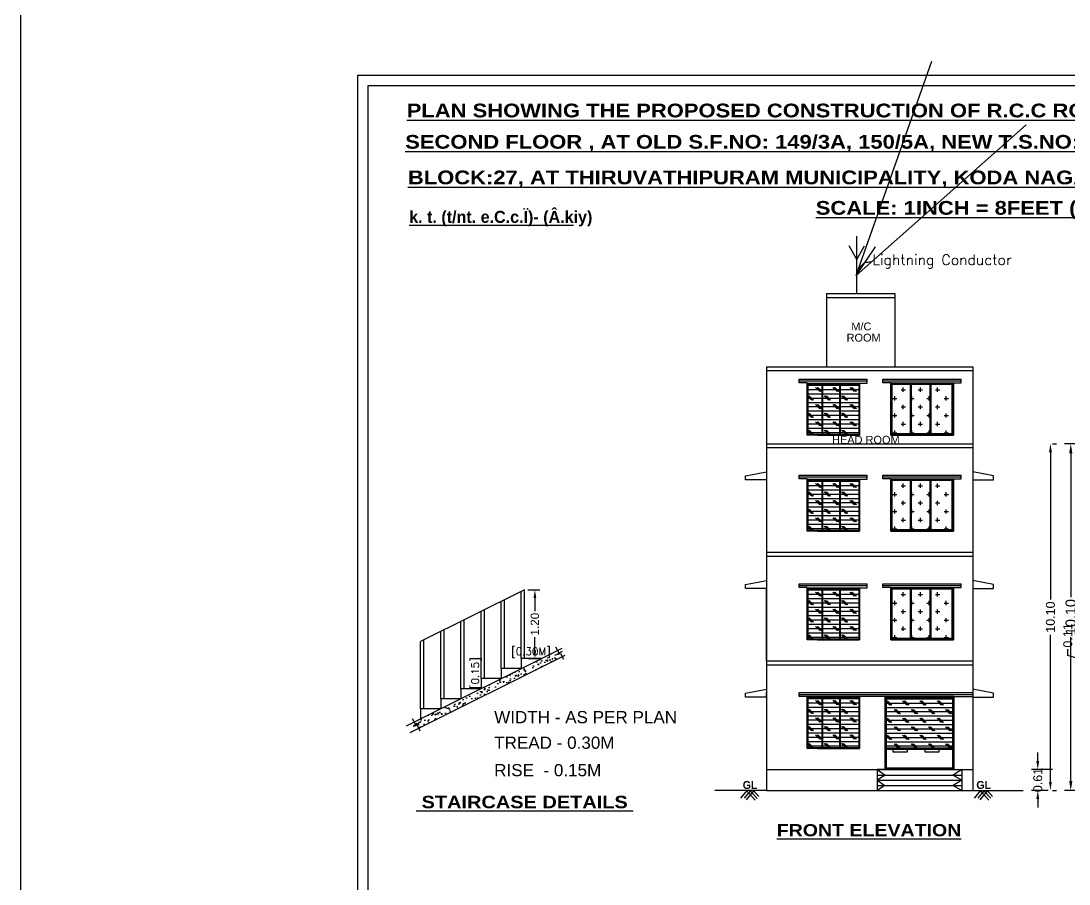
# Model space of a CAD drawing. Header units: metres. Extents: x 31 to 185, y 214 to 372.
# Drawn here: x 31.47 to 61.98, y 288.28 to 313.42 of the extents above; entities that cross this region are included whole.
import ezdxf

# ---------------------------------------------------------------- set-up
doc = ezdxf.new("R2010")
doc.units = ezdxf.units.M
doc.header["$MEASUREMENT"] = 0
for name, color, linetype in [('0 @ 1', 7, 'Continuous'), ('BLK_1_HT_OF_BLDG', 5, 'Continuous'), ('BLK_1_PLINTH_HEIGHT', 7, 'Continuous')]:
    doc.layers.add(name, color=color, linetype=linetype)
doc.styles.add('56', font='')
doc.styles.add('Annotative', font='arial.ttf')
doc.styles.add('ARCHER', font='GOTHICB.TTF')
doc.styles.add('ROMANS', font='romans.shx')
doc.styles.get("Standard").update_dxf_attribs({"font": 'arial.ttf'})
doc.styles.add('VA1', font='', dxfattribs={"height": 84})
doc.styles.get('56').set_extended_font_data('Arial Black')
doc.styles.get('VA1').set_extended_font_data('VANAVIL-Avvaiyar Bold')
doc.dimstyles.new('Aec_Arch_I$7', dxfattribs={"dimscale": 96, "dimtxt": 0.09375, "dimasz": 0.125, "dimexe": 0.083333, "dimexo": 0.125, "dimgap": 0.0625, "dimtad": 0, "dimdec": 1, "dimzin": 3, "dimdsep": 46, "dimlunit": 4, "dimtxsty": 'Annotative', "dimblk": 'OBLIQUE', "dimcen": 0.09375, "dimdle": 0.125, "dimadec": 0, "dimazin": 0, "dimtfac": 1, "dimtdec": 1, "dimtofl": 0, "dimtmove": 2, "dimatfit": 3, "dimldrblk": 'OBLIQUE', "dimfxl": 0, "dimfrac": 1, "dimtolj": 1, "dimtzin": 0, "dimarcsym": 0})
doc.dimstyles.new('Annotative', dxfattribs={"dimscale": 0, "dimtxt": 0.3, "dimasz": 0.3, "dimexe": 0.18, "dimexo": 0.0625, "dimgap": 0.09, "dimtad": 0, "dimzin": 0, "dimdsep": 46, "dimtxsty": 'Standard', "dimcen": 0.09, "dimadec": 0, "dimazin": 0, "dimtfac": 1, "dimtofl": 0, "dimtmove": 0, "dimatfit": 3, "dimfxl": 0, "dimtolj": 1, "dimtzin": 0, "dimarcsym": 0})
doc.dimstyles.get("Standard").update_dxf_attribs({"dimtxt": 0.26, "dimasz": 0.25, "dimexe": 0.18, "dimexo": 0.0625, "dimgap": 0.09, "dimtad": 0, "dimzin": 0, "dimdsep": 46, "dimtxsty": 'Standard', "dimcen": 0.09, "dimadec": 0, "dimazin": 0, "dimtfac": 1, "dimtofl": 0, "dimtmove": 0, "dimatfit": 3, "dimfxl": 0, "dimtolj": 1, "dimtzin": 0, "dimarcsym": 0})
doc.dimstyles.new('Standard$0', dxfattribs={"dimtxt": 0.5, "dimasz": 0.5, "dimexe": 0, "dimexo": 1, "dimgap": 0, "dimtad": 0, "dimdec": 4, "dimzin": 0, "dimdsep": 46, "dimlunit": 4, "dimtxsty": 'Standard', "dimcen": 0.09, "dimadec": 0, "dimazin": 0, "dimtfac": 1, "dimtdec": 4, "dimtofl": 0, "dimtmove": 0, "dimatfit": 3, "dimfxl": 0, "dimtolj": 1, "dimtzin": 0, "dimarcsym": 0})

# ---------------------------------------------------------------- blocks, each defined once
blk = doc.blocks.new('*D121')
at = {"color": 0, "lineweight": -2}
for p, q in [((62.654, 295.033), (62.654, 295.283)), ((61.941, 294.94), (61.941, 295.12)), ((62.654, 294.726), (61.941, 294.94)), ((62.592, 294.783), (62.474, 294.783)), ((62.592, 294.669), (62.474, 294.669)), ((62.654, 294.669), (62.654, 294.783)), ((62.654, 294.419), (62.654, 294.169))]:
    blk.add_line(p, q, dxfattribs=at)
for points in [[(62.612, 295.033), (62.696, 295.033), (62.654, 294.783)], [(62.612, 294.419), (62.696, 294.419), (62.654, 294.669)]]:
    blk.add_solid(points, dxfattribs=at)
at = {"layer": 'Defpoints', "color": 0, "lineweight": -2}
for p in [(62.654, 294.783), (62.654, 294.783), (62.654, 294.669)]:
    blk.add_point(p, dxfattribs=at)
at = {"color": 0, "lineweight": -2, "insert": (61.941, 295.523), "char_height": 0.26, "attachment_point": 5, "rotation": 90}
blk.add_mtext('\\A1;0.11', dxfattribs=at)
blk = doc.blocks.new('*D127')
at = {"color": 0, "lineweight": -2}
for p, q in [((61.498, 301.107), (61.615, 301.107)), ((61.435, 300.857), (61.435, 296.574)), ((61.435, 291.259), (61.435, 295.542)), ((61.498, 291.009), (61.615, 291.009))]:
    blk.add_line(p, q, dxfattribs=at)
for points in [[(61.394, 300.857), (61.477, 300.857), (61.435, 301.107)], [(61.394, 291.259), (61.477, 291.259), (61.435, 291.009)]]:
    blk.add_solid(points, dxfattribs=at)
at = {"layer": 'Defpoints', "color": 0, "lineweight": -2}
for p in [(61.435, 301.107), (61.435, 291.009), (61.435, 291.009)]:
    blk.add_point(p, dxfattribs=at)
at = {"color": 0, "lineweight": -2, "insert": (61.435, 296.058), "char_height": 0.26, "attachment_point": 5, "rotation": 90}
blk.add_mtext('\\A1;10.10', dxfattribs=at)
blk = doc.blocks.new('_Oblique')
at = {"color": 0, "linetype": 'ByBlock', "lineweight": -2}
blk.add_line((-0.5, -0.5), (0.5, 0.5), dxfattribs=at)
blk = doc.blocks.new('*D70')
at = {"color": 0, "lineweight": -2, "ltscale": 10}
for p, q in [((-143.452, 259.221), (-143.022, 259.221)), ((-143.202, 258.921), (-143.202, 258.442)), ((-143.202, 257.034), (-143.202, 257.512)), ((-143.452, 256.734), (-143.022, 256.734))]:
    blk.add_line(p, q, dxfattribs=at)
for points in [[(-143.252, 258.921), (-143.152, 258.921), (-143.202, 259.221)], [(-143.252, 257.034), (-143.152, 257.034), (-143.202, 256.734)]]:
    blk.add_solid(points, dxfattribs=at)
at = {"layer": 'Defpoints', "color": 0, "lineweight": -2, "ltscale": 10}
for p in [(-143.578, 259.221), (-143.202, 259.221), (-143.578, 256.734)]:
    blk.add_point(p, dxfattribs=at)
at = {"color": 0, "lineweight": -2, "ltscale": 10, "insert": (-143.202, 257.977), "char_height": 0.3, "attachment_point": 5, "rotation": 90}
blk.add_mtext('\\A1;1.20', dxfattribs=at)
blk = doc.blocks.new('*D235')
at = {"layer": 'BLK_1_HT_OF_BLDG', "color": 0, "lineweight": -2}
for p, q in [((62.592, 301.107), (61.847, 301.107)), ((62.027, 300.827), (62.027, 296.64)), ((62.027, 291.289), (62.027, 295.476)), ((62.592, 291.009), (61.847, 291.009))]:
    blk.add_line(p, q, dxfattribs=at)
for points in [[(61.98, 300.827), (62.074, 300.827), (62.027, 301.107)], [(61.98, 291.289), (62.074, 291.289), (62.027, 291.009)]]:
    blk.add_solid(points, dxfattribs=at)
at = {"layer": 'Defpoints', "color": 0, "lineweight": -2}
for p in [(62.654, 301.107), (62.027, 291.009), (62.654, 291.009)]:
    blk.add_point(p, dxfattribs=at)
at = {"layer": 'BLK_1_HT_OF_BLDG', "color": 0, "insert": (62.027, 296.058), "char_height": 0.3, "attachment_point": 5, "rotation": 90}
blk.add_mtext('\\A1;10.10', dxfattribs=at)
blk = doc.blocks.new('*D243')
at = {"layer": 'BLK_1_PLINTH_HEIGHT', "color": 0, "lineweight": -2}
for p, q in [((61.067, 291.869), (61.067, 292.119)), ((61.492, 291.619), (60.887, 291.619)), ((61.369, 291.009), (60.887, 291.009)), ((61.067, 290.759), (61.067, 290.509))]:
    blk.add_line(p, q, dxfattribs=at)
for points in [[(61.025, 291.869), (61.108, 291.869), (61.067, 291.619)], [(61.025, 290.759), (61.108, 290.759), (61.067, 291.009)]]:
    blk.add_solid(points, dxfattribs=at)
at = {"layer": 'Defpoints', "color": 0, "lineweight": -2}
for p in [(61.555, 291.619, -6323.91), (61.067, 291.009), (61.432, 291.009, 0)]:
    blk.add_point(p, dxfattribs=at)
at = {"layer": 'BLK_1_PLINTH_HEIGHT', "color": 0, "lineweight": -2, "insert": (61.067, 291.314), "char_height": 0.26, "attachment_point": 5, "rotation": 90}
blk.add_mtext('\\A1;0.61', dxfattribs=at)
blk = doc.blocks.new('GGFDG')
h = blk.add_hatch()
h.set_pattern_fill('AR-CONC', color=256, scale=0.060657, style=0)
h.set_pattern_definition([(50, (-332.22232, 234.18242), (0.4350687, -0.0380636), [0.0454928, -0.5004205]), (355, (-332.2223, 234.18242), (-0.0841624, 0.4562574), [0.0363942, -0.4003364]), (100.4514, (-332.18607, 234.17925), (0.3509066, 0.4181935), [0.0386629, -0.425292]), (46.1842, (-332.2223, 234.30374), (0.6473567, -0.1003989), [0.0682392, -0.7506307]), (96.6356, (-332.1684, 234.2954), (0.5669386, 0.590871), [0.0579944, -0.6379379]), (351.1842, (-332.2223, 234.30374), (0.5669382, 0.5908714), [0.0545913, -0.6005046]), (21, (-332.16166, 234.2734), (0.3620661, -0.24421666), [0.0454928, -0.5004205]), (326, (-332.16166, 234.2734), (0.1475879, 0.4398545), [0.0363942, -0.4003364]), (71.4514, (-332.1315, 234.25306), (0.5096541, 0.1956374), [0.0386629, -0.425292]), (37.5, (-332.22232, 234.18242), (0.00737581, 0.20192352), [0, -0.39548383, 0, -0.4064021, 0, -0.40185282]), (7.5, (-332.22232, 234.18242), (0.15957017, 0.23923843), [0, -0.23170985, 0, -0.38638527, 0, -0.153159]), (327.5, (-332.35759, 234.18242), (0.32380083, -0.01368112), [0, -0.15164257, 0, -0.47312483, 0, -0.62780025]), (317.5, (-332.41824, 234.18242), (0.3537434, 0.0607207), [0, -0.19713534, 0, -0.3142034, 0, -0.44582916])])
h.paths.add_polyline_path([(-142.219, 256.804), (-142.279, 256.921), (-142.416, 256.877), (-142.218, 256.991), (-142.34, 256.944), (-142.384, 257.027), (-147.556, 254.441), (-147.512, 254.358), (-147.39, 254.405), (-147.587, 254.291), (-147.451, 254.335), (-147.391, 254.219)])
h = blk.add_hatch()
h.set_pattern_fill('AR-CONC', color=256, scale=0.060657, style=0)
h.set_pattern_definition([(50, (-332.22232, 234.18242), (0.4350687, -0.0380636), [0.0454928, -0.5004205]), (355, (-332.2223, 234.18242), (-0.0841624, 0.4562574), [0.0363942, -0.4003364]), (100.4514, (-332.18607, 234.17925), (0.3509066, 0.4181935), [0.0386629, -0.425292]), (46.1842, (-332.2223, 234.30374), (0.6473567, -0.1003989), [0.0682392, -0.7506307]), (96.6356, (-332.1684, 234.2954), (0.5669386, 0.590871), [0.0579944, -0.6379379]), (351.1842, (-332.2223, 234.30374), (0.5669382, 0.5908714), [0.0545913, -0.6005046]), (21, (-332.16166, 234.2734), (0.3620661, -0.24421666), [0.0454928, -0.5004205]), (326, (-332.16166, 234.2734), (0.1475879, 0.4398545), [0.0363942, -0.4003364]), (71.4514, (-332.1315, 234.25306), (0.5096541, 0.1956374), [0.0386629, -0.425292]), (37.5, (-332.22232, 234.18242), (0.00737581, 0.20192352), [0, -0.39548383, 0, -0.4064021, 0, -0.40185282]), (7.5, (-332.22232, 234.18242), (0.15957017, 0.23923843), [0, -0.23170985, 0, -0.38638527, 0, -0.153159]), (327.5, (-332.35759, 234.18242), (0.32380083, -0.01368112), [0, -0.15164257, 0, -0.47312483, 0, -0.62780025]), (317.5, (-332.41824, 234.18242), (0.3537434, 0.0607207), [0, -0.19713534, 0, -0.3142034, 0, -0.44582916])])
h.paths.add_polyline_path([(-142.219, 256.804), (-142.279, 256.921), (-142.416, 256.877), (-142.218, 256.991), (-142.34, 256.944), (-142.384, 257.027), (-147.556, 254.441), (-147.512, 254.358), (-147.39, 254.405), (-147.587, 254.291), (-147.451, 254.335), (-147.391, 254.219)])
at = {"linetype": 'ByBlock', "ltscale": 0.5}
for p, q in [((-143.578, 259.221), (-147.327, 257.346)), ((-143.578, 259.221), (-147.327, 257.346)), ((-143.699, 256.734), (-143.699, 259.16)), ((-143.699, 256.734), (-143.699, 259.16)), ((-143.578, 256.734), (-143.578, 259.221)), ((-143.578, 256.734), (-143.578, 259.221)), ((-144.415, 256.376), (-144.415, 258.802)), ((-144.415, 256.376), (-144.415, 258.802)), ((-144.294, 256.376), (-144.294, 258.863)), ((-144.294, 256.376), (-144.294, 258.863)), ((-145.143, 256.012), (-145.143, 258.438)), ((-145.143, 256.012), (-145.143, 258.438)), ((-145.022, 256.012), (-145.022, 258.499)), ((-145.022, 256.012), (-145.022, 258.499)), ((-146.478, 255.284), (-146.478, 257.771)), ((-146.478, 255.284), (-146.478, 257.771)), ((-145.871, 255.648), (-145.871, 258.074)), ((-145.871, 255.648), (-145.871, 258.074)), ((-145.75, 255.648), (-145.75, 258.135)), ((-145.75, 255.648), (-145.75, 258.135)), ((-147.206, 254.92), (-147.206, 257.407)), ((-147.206, 254.92), (-147.206, 257.407)), ((-146.599, 255.284), (-146.599, 257.71)), ((-146.599, 255.284), (-146.599, 257.71)), ((-147.327, 254.92), (-147.327, 257.346)), ((-147.327, 254.92), (-147.327, 257.346))]:
    blk.add_line(p, q, dxfattribs=at)
for p, q in [((-147.826, 254.306), (-142.218, 257.11)), ((-147.826, 254.306), (-142.218, 257.11)), ((-142.454, 257.16), (-142.34, 256.944)), ((-142.454, 257.16), (-142.34, 256.944)), ((-147.704, 254.062), (-142.109, 256.86)), ((-147.704, 254.062), (-142.109, 256.86)), ((-142.971, 256.734), (-143.699, 256.734)), ((-143.699, 256.734), (-143.699, 256.37)), ((-142.971, 256.734), (-143.699, 256.734)), ((-143.699, 256.734), (-143.699, 256.37)), ((-142.971, 256.734), (-143.699, 256.734)), ((-143.699, 256.734), (-143.699, 256.37)), ((-142.218, 256.991), (-142.416, 256.877)), ((-142.218, 256.991), (-142.416, 256.877)), ((-142.416, 256.877), (-142.279, 256.921)), ((-142.416, 256.877), (-142.279, 256.921)), ((-142.34, 256.944), (-142.218, 256.991)), ((-142.34, 256.944), (-142.218, 256.991)), ((-142.279, 256.921), (-142.175, 256.718)), ((-142.279, 256.921), (-142.175, 256.718)), ((-144.415, 256.376), (-144.415, 256.012)), ((-143.688, 256.376), (-144.415, 256.376)), ((-144.415, 256.376), (-144.415, 256.012)), ((-143.688, 256.376), (-144.415, 256.376)), ((-144.415, 256.376), (-144.415, 256.012)), ((-143.688, 256.376), (-144.415, 256.376)), ((-144.415, 256.012), (-145.143, 256.012)), ((-145.143, 256.012), (-145.143, 255.648)), ((-144.415, 256.012), (-145.143, 256.012)), ((-145.143, 256.012), (-145.143, 255.648)), ((-144.415, 256.012), (-145.143, 256.012)), ((-145.143, 256.012), (-145.143, 255.648)), ((-145.871, 255.648), (-145.871, 255.284)), ((-145.143, 255.648), (-145.871, 255.648)), ((-145.871, 255.648), (-145.871, 255.284)), ((-145.143, 255.648), (-145.871, 255.648)), ((-145.871, 255.648), (-145.871, 255.284)), ((-145.143, 255.648), (-145.871, 255.648)), ((-146.599, 255.284), (-146.599, 254.92)), ((-145.871, 255.284), (-146.599, 255.284)), ((-146.599, 255.284), (-146.599, 254.92)), ((-145.871, 255.284), (-146.599, 255.284)), ((-146.599, 255.284), (-146.599, 254.92)), ((-145.871, 255.284), (-146.599, 255.284)), ((-146.599, 254.92), (-147.327, 254.92)), ((-147.327, 254.92), (-147.327, 254.556)), ((-146.599, 254.92), (-147.327, 254.92)), ((-147.327, 254.92), (-147.327, 254.556)), ((-146.599, 254.92), (-147.327, 254.92)), ((-147.327, 254.92), (-147.327, 254.556)), ((-147.625, 254.574), (-147.512, 254.358)), ((-147.625, 254.574), (-147.512, 254.358)), ((-147.39, 254.405), (-147.587, 254.291)), ((-147.39, 254.405), (-147.587, 254.291)), ((-147.512, 254.358), (-147.39, 254.405)), ((-147.512, 254.358), (-147.39, 254.405)), ((-147.587, 254.291), (-147.451, 254.335)), ((-147.587, 254.291), (-147.451, 254.335)), ((-147.451, 254.335), (-147.347, 254.132)), ((-147.451, 254.335), (-147.347, 254.132))]:
    blk.add_line(p, q)
for s, height, style, p in [('[0.30M]', 0.273, 'ROMANS', (-144.057, 256.857)), ('[0.30M]', 0.273, 'ROMANS', (-144.057, 256.857)), ('%%u STAIRCASE DETAILS ', 0.45, '56', (-147.487, 251.334))]:
    blk.add_text(s, height=height, dxfattribs=dict(style=style)).set_placement(p)
at = {"style": 'ROMANS'}
blk.add_text('[0.15]', height=0.273, rotation=90, dxfattribs=at).set_placement((-145.217, 255.635))
blk.add_text('[0.15]', height=0.273, rotation=90, dxfattribs=at).set_placement((-145.217, 255.635))
for s, p in [('WIDTH - AS PER PLAN', (-144.67, 254.402)), ('TREAD - 0.30M', (-144.67, 253.48)), ('RISE  - 0.15M', (-144.67, 252.489))]:
    blk.add_text(s, height=0.44031).set_placement(p)
at = {"layer": '0 @ 1', "lineweight": -2, "ltscale": 10}
dim = blk.add_aligned_dim(p1=(-143.578, 256.734), p2=(-143.578, 259.221), distance=-0.376, text='1.20', dimstyle='Annotative', override={"dimscale": 1, "dimtix": 0, "dimtofl": 0, "dimtmove": 0, "dimatfit": 3, "dimfxl": 0.25, "dimfxlon": 1, "dimarcsym": 1}, dxfattribs=at)
dim.commit()
dim.dimension.update_dxf_attribs({"geometry": '*D70', "text_midpoint": (-143.202, 257.977)})

msp = doc.modelspace()

# ---------------------------------------------------------------- hatches: boundary and pattern name
at = {"lineweight": -2, "ltscale": 10}
h = msp.add_hatch(dxfattribs=at)
h.set_pattern_fill('CORK', color=4)
h.set_pattern_definition([(0, (-214.33649, 0.18562), (0, 0.125), []), (135, (-214.274, 0.12312), (-0.25, -0.25), [0.1767767, -0.1767767]), (135, (-214.24274, 0.12312), (-0.25, -0.25), [0.1767767, -0.1767767]), (135, (-214.2115, 0.12312), (-0.25, -0.25), [0.1767767, -0.1767767])])
h.paths.add_polyline_path([(55.855, 302.852), (55.313, 302.852), (55.313, 301.372), (55.855, 301.372)])
h.paths.add_polyline_path([(55.293, 302.852), (54.803, 302.852), (54.803, 301.372), (55.293, 301.372)])
h.paths.add_polyline_path([(54.783, 302.852), (54.38, 302.852), (54.38, 301.372), (54.783, 301.372)])
h = msp.add_hatch(dxfattribs=at)
h.set_pattern_fill('CROSS', color=4)
h.set_pattern_definition([(0, (200.83965, 10.42807), (0.25, 0.25), [0.125, -0.375]), (90, (200.90215, 10.36557), (-0.25, 0.25), [0.125, -0.375])])
h.paths.add_polyline_path([(58.57, 302.837), (57.956, 302.837), (57.956, 301.397), (58.57, 301.397)])
h.paths.add_polyline_path([(57.926, 302.837), (57.386, 302.837), (57.386, 301.397), (57.926, 301.397)])
h.paths.add_polyline_path([(57.356, 302.837), (56.83, 302.837), (56.83, 301.397), (57.356, 301.397)])
h = msp.add_hatch(dxfattribs=at)
h.set_pattern_fill('CORK', color=4)
h.set_pattern_definition([(0, (-214.33649, -2.60973), (0, 0.125), []), (135, (-214.274, -2.67223), (-0.25, -0.25), [0.1767767, -0.1767767]), (135, (-214.24274, -2.67223), (-0.25, -0.25), [0.1767767, -0.1767767]), (135, (-214.2115, -2.67223), (-0.25, -0.25), [0.1767767, -0.1767767])])
h.paths.add_polyline_path([(55.855, 300.057), (55.313, 300.057), (55.313, 298.577), (55.855, 298.577)])
h.paths.add_polyline_path([(55.293, 300.057), (54.803, 300.057), (54.803, 298.577), (55.293, 298.577)])
h.paths.add_polyline_path([(54.783, 300.057), (54.38, 300.057), (54.38, 298.577), (54.783, 298.577)])
h = msp.add_hatch(dxfattribs=at)
h.set_pattern_fill('CROSS', color=4)
h.set_pattern_definition([(0, (200.83965, 7.63272), (0.25, 0.25), [0.125, -0.375]), (90, (200.90215, 7.57022), (-0.25, 0.25), [0.125, -0.375])])
h.paths.add_polyline_path([(58.57, 300.042), (57.956, 300.042), (57.956, 298.602), (58.57, 298.602)])
h.paths.add_polyline_path([(57.926, 300.042), (57.386, 300.042), (57.386, 298.602), (57.926, 298.602)])
h.paths.add_polyline_path([(57.356, 300.042), (56.83, 300.042), (56.83, 298.602), (57.356, 298.602)])
h = msp.add_hatch(dxfattribs=at)
h.set_pattern_fill('CORK', color=4)
h.set_pattern_definition([(0, (-214.33649, -5.77408), (0, 0.125), []), (135, (-214.274, -5.83658), (-0.25, -0.25), [0.1767767, -0.1767767]), (135, (-214.24274, -5.83658), (-0.25, -0.25), [0.1767767, -0.1767767]), (135, (-214.2115, -5.83658), (-0.25, -0.25), [0.1767767, -0.1767767])])
h.paths.add_polyline_path([(55.855, 296.893), (55.313, 296.893), (55.313, 295.413), (55.855, 295.413)])
h.paths.add_polyline_path([(55.293, 296.893), (54.803, 296.893), (54.803, 295.413), (55.293, 295.413)])
h.paths.add_polyline_path([(54.783, 296.893), (54.38, 296.893), (54.38, 295.413), (54.783, 295.413)])
h = msp.add_hatch(dxfattribs=at)
h.set_pattern_fill('CROSS', color=4)
h.set_pattern_definition([(0, (200.83965, 4.46837), (0.25, 0.25), [0.125, -0.375]), (90, (200.90215, 4.40587), (-0.25, 0.25), [0.125, -0.375])])
h.paths.add_polyline_path([(58.57, 296.877), (57.956, 296.877), (57.956, 295.437), (58.57, 295.437)])
h.paths.add_polyline_path([(57.926, 296.877), (57.386, 296.877), (57.386, 295.437), (57.926, 295.437)])
h.paths.add_polyline_path([(57.356, 296.877), (56.83, 296.877), (56.83, 295.437), (57.356, 295.437)])
h = msp.add_hatch(dxfattribs=at)
h.set_pattern_fill('CORK', color=4)
h.set_pattern_definition([(0, (-214.33649, -8.93779), (0, 0.125), []), (135, (-214.274, -9.0003), (-0.25, -0.25), [0.1767767, -0.1767767]), (135, (-214.24274, -9.0003), (-0.25, -0.25), [0.1767767, -0.1767767]), (135, (-214.2115, -9.0003), (-0.25, -0.25), [0.1767767, -0.1767767])])
h.paths.add_polyline_path([(55.855, 293.729), (55.313, 293.729), (55.313, 292.249), (55.855, 292.249)])
h.paths.add_polyline_path([(55.293, 293.729), (54.803, 293.729), (54.803, 292.249), (55.293, 292.249)])
h.paths.add_polyline_path([(54.783, 293.729), (54.38, 293.729), (54.38, 292.249), (54.783, 292.249)])
h = msp.add_hatch(dxfattribs=at)
h.set_pattern_fill('CORK', color=4)
h.set_pattern_definition([(0, (201.44599, 1.30466), (0, 0.125), []), (135, (201.5085, 1.24216), (-0.25, -0.25), [0.1767767, -0.1767767]), (135, (201.53974, 1.24216), (-0.25, -0.25), [0.1767767, -0.1767767]), (135, (201.571, 1.24216), (-0.25, -0.25), [0.1767767, -0.1767767])])
h.paths.add_polyline_path([(58.584, 293.709), (56.664, 293.709), (56.664, 292.253), (58.584, 292.253)])

# ---------------------------------------------------------------- linework, layer by layer
at = {"ltscale": 20}
for p, q in [((55.798, 305.477), (55.798, 307.152)), ((55.798, 306.474), (55.575, 306.866)), ((55.798, 306.474), (56.022, 306.866))]:
    msp.add_line(p, q, dxfattribs=at)
at = {"lineweight": -2, "ltscale": 10}
for p, q in [((54.922, 305.477), (56.902, 305.477)), ((54.922, 305.367), (56.902, 305.367)), ((53.172, 303.347), (59.172, 303.347)), ((53.172, 303.347), (53.172, 291.009)), ((53.172, 303.237), (59.172, 303.237)), ((59.172, 303.347), (59.172, 291.009)), ((56.79, 302.877), (56.79, 301.357)), ((57.356, 302.837), (57.356, 301.397)), ((57.386, 302.837), (57.386, 301.397)), ((57.926, 302.837), (57.926, 301.397)), ((57.956, 302.837), (57.956, 301.397)), ((53.172, 301.107), (59.172, 301.107)), ((56.79, 301.357), (58.61, 301.357)), ((53.172, 300.997), (59.172, 300.997)), ((52.562, 300.168), (53.172, 300.288)), ((52.562, 300.058), (52.562, 300.168)), ((59.782, 300.168), (59.172, 300.288)), ((59.782, 300.058), (59.782, 300.168)), ((53.172, 300.058), (52.562, 300.058)), ((56.79, 300.082), (56.79, 298.562)), ((57.356, 300.042), (57.356, 298.602)), ((57.386, 300.042), (57.386, 298.602)), ((57.926, 300.042), (57.926, 298.602)), ((57.956, 300.042), (57.956, 298.602)), ((59.172, 300.058), (59.782, 300.058)), ((56.79, 298.562), (58.61, 298.562)), ((53.172, 297.947), (59.172, 297.947)), ((53.172, 297.833), (59.172, 297.833)), ((52.562, 297.003), (53.172, 297.123)), ((59.782, 297.003), (59.172, 297.123)), ((52.562, 296.893), (52.562, 297.003)), ((53.172, 296.893), (52.562, 296.893)), ((53.172, 294.783), (53.172, 296.913)), ((56.79, 296.917), (56.79, 295.397)), ((57.356, 296.877), (57.356, 295.437)), ((57.386, 296.877), (57.386, 295.437)), ((57.926, 296.877), (57.926, 295.437)), ((57.956, 296.877), (57.956, 295.437)), ((59.172, 296.893), (59.782, 296.893)), ((59.782, 296.893), (59.782, 297.003)), ((56.79, 295.397), (58.61, 295.397)), ((53.172, 294.783), (59.172, 294.783)), ((53.172, 294.669), (59.172, 294.669)), ((52.562, 293.84), (53.172, 293.96)), ((52.562, 293.73), (52.562, 293.84)), ((53.172, 293.749), (53.172, 293.859)), ((59.782, 293.84), (59.172, 293.96)), ((59.782, 293.73), (59.782, 293.84)), ((53.172, 293.73), (52.562, 293.73)), ((58.624, 293.749), (56.624, 293.749)), ((59.172, 293.73), (59.782, 293.73)), ((56.664, 292.253), (58.584, 292.253)), ((56.664, 292.233), (58.584, 292.233)), ((56.664, 292.213), (58.584, 292.213)), ((53.172, 291.619), (59.172, 291.619)), ((56.624, 291.619), (56.394, 291.619)), ((56.394, 291.619), (56.394, 291.009)), ((58.624, 291.619), (58.854, 291.619)), ((58.854, 291.619), (58.854, 291.009)), ((56.394, 291.459), (58.854, 291.459)), ((53.172, 291.009), (51.67, 291.009)), ((53.172, 291.009), (59.172, 291.009)), ((56.394, 291.309), (58.854, 291.309)), ((56.394, 291.159), (58.854, 291.159)), ((59.172, 291.009), (60.643, 291.009))]:
    msp.add_line(p, q, dxfattribs=at)
at = {"color": 1, "lineweight": -2, "ltscale": 10}
for p, q in [((54.922, 305.477), (54.922, 303.347)), ((56.902, 305.477), (56.902, 303.347)), ((54.125, 302.877), (54.125, 302.987)), ((54.125, 302.987), (56.105, 302.987)), ((56.105, 302.932), (54.125, 302.932)), ((56.105, 302.872), (56.105, 302.987)), ((56.56, 302.877), (56.56, 302.987)), ((56.56, 302.987), (58.84, 302.987)), ((58.84, 302.932), (56.56, 302.932)), ((58.84, 302.877), (58.84, 302.987)), ((54.355, 302.877), (54.125, 302.877)), ((54.783, 302.852), (54.783, 301.372)), ((54.803, 302.852), (54.803, 301.372)), ((55.293, 302.852), (55.293, 301.372)), ((55.313, 302.852), (55.313, 301.372)), ((55.875, 302.872), (56.105, 302.872)), ((56.79, 302.877), (56.56, 302.877)), ((58.61, 302.877), (58.84, 302.877)), ((54.655, 301.352), (55.875, 301.352)), ((54.125, 300.082), (54.125, 300.192)), ((54.125, 300.192), (56.105, 300.192)), ((56.105, 300.077), (56.105, 300.192)), ((56.56, 300.082), (56.56, 300.192)), ((56.56, 300.192), (58.84, 300.192)), ((58.84, 300.082), (58.84, 300.192)), ((56.105, 300.137), (54.125, 300.137)), ((54.355, 300.082), (54.125, 300.082)), ((54.783, 300.057), (54.783, 298.577)), ((54.803, 300.057), (54.803, 298.577)), ((55.293, 300.057), (55.293, 298.577)), ((55.313, 300.057), (55.313, 298.577)), ((55.875, 300.077), (56.105, 300.077)), ((58.84, 300.137), (56.56, 300.137)), ((56.79, 300.082), (56.56, 300.082)), ((58.61, 300.082), (58.84, 300.082)), ((54.655, 298.557), (55.875, 298.557)), ((54.125, 296.917), (54.125, 297.027)), ((54.125, 297.027), (56.105, 297.027)), ((56.105, 296.972), (54.125, 296.972)), ((54.355, 296.917), (54.125, 296.917)), ((54.783, 296.893), (54.783, 295.413)), ((54.803, 296.893), (54.803, 295.413)), ((55.293, 296.893), (55.293, 295.413)), ((55.313, 296.893), (55.313, 295.413)), ((55.875, 296.913), (56.105, 296.913)), ((56.105, 296.913), (56.105, 297.027)), ((56.56, 296.917), (56.56, 297.027)), ((56.56, 297.027), (58.84, 297.027)), ((58.84, 296.972), (56.56, 296.972)), ((56.79, 296.917), (56.56, 296.917)), ((58.61, 296.917), (58.84, 296.917)), ((58.84, 296.917), (58.84, 297.027)), ((54.655, 295.393), (55.875, 295.393)), ((54.125, 293.749), (54.125, 293.859)), ((54.125, 293.859), (59.172, 293.859)), ((59.172, 293.797), (54.125, 293.797)), ((54.355, 293.749), (54.125, 293.749)), ((56.624, 293.749), (54.355, 293.749)), ((54.655, 293.749), (55.875, 293.749)), ((54.783, 293.729), (54.783, 292.249)), ((54.803, 293.729), (54.803, 292.249)), ((55.293, 293.729), (55.293, 292.249)), ((55.313, 293.729), (55.313, 292.249)), ((58.624, 293.749), (59.172, 293.749)), ((54.655, 292.229), (55.875, 292.229))]:
    msp.add_line(p, q, dxfattribs=at)
at = {"linetype": 'ByBlock'}
for p, q in [((52.598, 291.006), (52.418, 290.782)), ((52.701, 291.006), (52.521, 290.782)), ((52.799, 291.006), (52.581, 290.734)), ((52.586, 291.006), (52.839, 290.727)), ((52.689, 291.006), (52.895, 290.779)), ((52.792, 291.006), (52.952, 290.83)), ((59.399, 291.009), (59.219, 290.785)), ((59.502, 291.009), (59.322, 290.785)), ((59.6, 291.009), (59.381, 290.738)), ((59.386, 291.009), (59.639, 290.73)), ((59.489, 291.009), (59.696, 290.782)), ((59.592, 291.009), (59.752, 290.833))]:
    msp.add_line(p, q, dxfattribs=at)
at = {"lineweight": -2, "ltscale": 10}
for points in [[(31.473, 326.212), (185.224, 326.212), (185.224, 213.737), (31.473, 213.737)], [(56.79, 302.877), (58.61, 302.877), (58.61, 301.357), (56.79, 301.357)], [(56.79, 302.877), (58.61, 302.877), (58.61, 301.357), (56.79, 301.357)], [(56.81, 302.857), (58.59, 302.857), (58.59, 301.377), (56.81, 301.377)], [(56.83, 302.837), (58.57, 302.837), (58.57, 301.397), (56.83, 301.397)], [(56.79, 300.082), (58.61, 300.082), (58.61, 298.562), (56.79, 298.562)], [(56.79, 300.082), (58.61, 300.082), (58.61, 298.562), (56.79, 298.562)], [(56.81, 300.062), (58.59, 300.062), (58.59, 298.582), (56.81, 298.582)], [(56.83, 300.042), (58.57, 300.042), (58.57, 298.602), (56.83, 298.602)], [(56.79, 296.917), (58.61, 296.917), (58.61, 295.397), (56.79, 295.397)], [(56.79, 296.917), (58.61, 296.917), (58.61, 295.397), (56.79, 295.397)], [(56.81, 296.897), (58.59, 296.897), (58.59, 295.417), (56.81, 295.417)], [(56.83, 296.877), (58.57, 296.877), (58.57, 295.437), (56.83, 295.437)], [(56.624, 293.749), (58.624, 293.749), (58.624, 291.619), (56.624, 291.619)], [(56.644, 293.729), (58.604, 293.729), (58.604, 291.639), (56.644, 291.639)], [(56.664, 293.709), (58.584, 293.709), (58.584, 291.659), (56.664, 291.659)], [(56.862, 292.213), (57.261, 292.213), (57.261, 292.126), (56.862, 292.126)], [(57.788, 292.213), (58.187, 292.213), (58.187, 292.126), (57.788, 292.126)]]:
    msp.add_lwpolyline(points, close=True, dxfattribs=at)
at = {"color": 2, "lineweight": -2, "ltscale": 10}
for points in [[(41.282, 311.838), (123.836, 311.838), (123.836, 253.106), (41.282, 253.106)], [(41.582, 311.538), (123.536, 311.538), (123.536, 253.406), (41.582, 253.406)]]:
    msp.add_lwpolyline(points, close=True, dxfattribs=at)
at = {"color": 1, "lineweight": -2, "ltscale": 10}
for points in [[(41.582, 311.538), (123.536, 311.538), (123.536, 253.406), (41.582, 253.406)], [(54.355, 302.872), (55.875, 302.872), (55.875, 301.352), (54.355, 301.352)], [(54.38, 302.852), (55.855, 302.852), (55.855, 301.372), (54.38, 301.372)], [(54.355, 300.077), (55.875, 300.077), (55.875, 298.557), (54.355, 298.557)], [(54.38, 300.057), (55.855, 300.057), (55.855, 298.577), (54.38, 298.577)], [(54.355, 296.913), (55.875, 296.913), (55.875, 295.393), (54.355, 295.393)], [(54.38, 296.893), (55.855, 296.893), (55.855, 295.413), (54.38, 295.413)], [(54.355, 293.749), (55.875, 293.749), (55.875, 292.229), (54.355, 292.229)], [(54.38, 293.729), (55.855, 293.729), (55.855, 292.249), (54.38, 292.249)]]:
    msp.add_lwpolyline(points, close=True, dxfattribs=at)
at = {"lineweight": -2, "ltscale": 10}
for points in [[(56.394, 291.619), (56.628, 291.459), (56.394, 291.309), (56.618, 291.159), (56.394, 291.009)], [(58.854, 291.619), (58.607, 291.459), (58.854, 291.309), (58.607, 291.159), (58.854, 291.009)]]:
    msp.add_lwpolyline(points, dxfattribs=at)

# ---------------------------------------------------------------- block references
at = {"lineweight": -2, "xscale": 0.8070905774626087, "yscale": 0.8070905774626087, "zscale": 0.8070905774626087}
msp.add_blockref('GGFDG', (162.007, 87.642), dxfattribs=at)

# ---------------------------------------------------------------- texts
at = {"lineweight": -2, "style": '56'}
for s, p in [(' %%UPLAN SHOWING THE PROPOSED CONSTRUCTION OF R.C.C ROOF "OFFICE FIRM BUILDING " IN GROUND FLOOR , FIRST FLOOR, ', (42.522, 310.61, 0)), ('  %%USECOND FLOOR , AT OLD S.F.NO: 149/3A, 150/5A, NEW T.S.NO: 23/3A, 23/70, PLOT NO: 8, VEDHAPURISHWARAR NAGAR, WARD: A,', (42.3, 309.698)), ('%%UBLOCK:27, AT THIRUVATHIPURAM MUNICIPALITY, KODA NAGAR, CHEYYAR TALUK, THIRUVANNAMALAI DISTRICT.', (42.734, 308.661)), ('%%USCALE: 1INCH = 8FEET (OR) 1:100. %%U          ', (54.605, 307.775))]:
    msp.add_text(s, height=0.4, dxfattribs=at).set_placement(p)
at = {"ltscale": 6, "style": 'VA1'}
msp.add_text('%%Uk. t. (t/nt. e.C.c.Ï)- (Â.k%%Uiy)', height=0.35, dxfattribs=at).set_placement((42.772, 307.538))
for s, height, style, p in [('Lightning Conductor', 0.3, 'ROMANS', (56.257, 306.313)), ('GL', 0.23, 'ARCHER', (52.479, 291.053)), ('GL', 0.23, 'ARCHER', (59.279, 291.056))]:
    msp.add_text(s, height=height, dxfattribs=dict(style=style)).set_placement(p)
for s, p in [('M/C', (55.639, 304.408)), ('ROOM', (55.502, 304.08)), ('HEAD ROOM', (55.078, 301.107))]:
    msp.add_text(s, height=0.2286).set_placement(p)
at = {"linetype": 'ByBlock', "style": '56'}
msp.add_text('%%UFRONT ELEVATION', height=0.35576, dxfattribs=at).set_placement((53.469, 289.674))

# ---------------------------------------------------------------- dimensions: what is measured, and where the dimension line sits
at = {"lineweight": -2}
dim = msp.add_aligned_dim(p1=(61.435, 301.107), p2=(61.435, 291.009), distance=0, dimstyle='Standard$0', override={"dimtxt": 0.26, "dimasz": 0.25, "dimexe": 0.18, "dimexo": 0.0625, "dimgap": 0.09, "dimdec": 2, "dimlunit": 2, "dimtdec": 2, "dimtmove": 1, "dimfxlon": 0}, dxfattribs=at)
dim.commit()
dim.dimension.update_dxf_attribs({"geometry": '*D127', "text_midpoint": (61.435, 296.058)})
dim = msp.add_linear_dim(base=(62.654, 294.783), p1=(62.654, 294.669), p2=(62.654, 294.783), angle=270, dimstyle='Standard$0', override={"dimtxt": 0.26, "dimasz": 0.25, "dimexe": 0.18, "dimexo": 0.0625, "dimgap": 0.09, "dimdec": 2, "dimlunit": 2, "dimtdec": 2, "dimtmove": 1, "dimfxlon": 0}, dxfattribs=at)
dim.commit()
dim.dimension.update_dxf_attribs({"geometry": '*D121', "text_midpoint": (61.941, 295.21)})
at = {"layer": 'BLK_1_HT_OF_BLDG'}
dim = msp.add_aligned_dim(p1=(62.654, 301.107), p2=(62.654, 291.009), distance=-0.627, dimstyle='Standard$0', override={"dimtxt": 0.3, "dimasz": 0.28, "dimexe": 0.18, "dimexo": 0.0625, "dimgap": 0.09, "dimdec": 2, "dimlunit": 2, "dimtdec": 2, "dimtmove": 1, "dimfxlon": 0}, dxfattribs=at)
dim.commit()
dim.dimension.update_dxf_attribs({"geometry": '*D235', "text_midpoint": (62.027, 296.058)})
at = {"layer": 'BLK_1_PLINTH_HEIGHT', "color": 7, "lineweight": -2}
dim = msp.add_linear_dim(base=(61.067, 291.009, 6323.91), p1=(61.555, 291.619), p2=(61.432, 291.009, 6323.91), angle=90, dimstyle='Standard', dxfattribs=at)
dim.commit()
dim.dimension.update_dxf_attribs({"geometry": '*D243', "text_midpoint": (61.067, 291.314, 6323.91), "dimtype": 160})

# ---------------------------------------------------------------- leaders
at = {"path_type": 1}
msp.add_leader([(55.785, 306.007), (56.035, 306.379), (56.208, 306.403)], dimstyle='Aec_Arch_I$7', override={"dimasz": 0.066667, "dimldrblk": 'Open30'}, dxfattribs=at)

doc.saveas('drawing.dxf')
